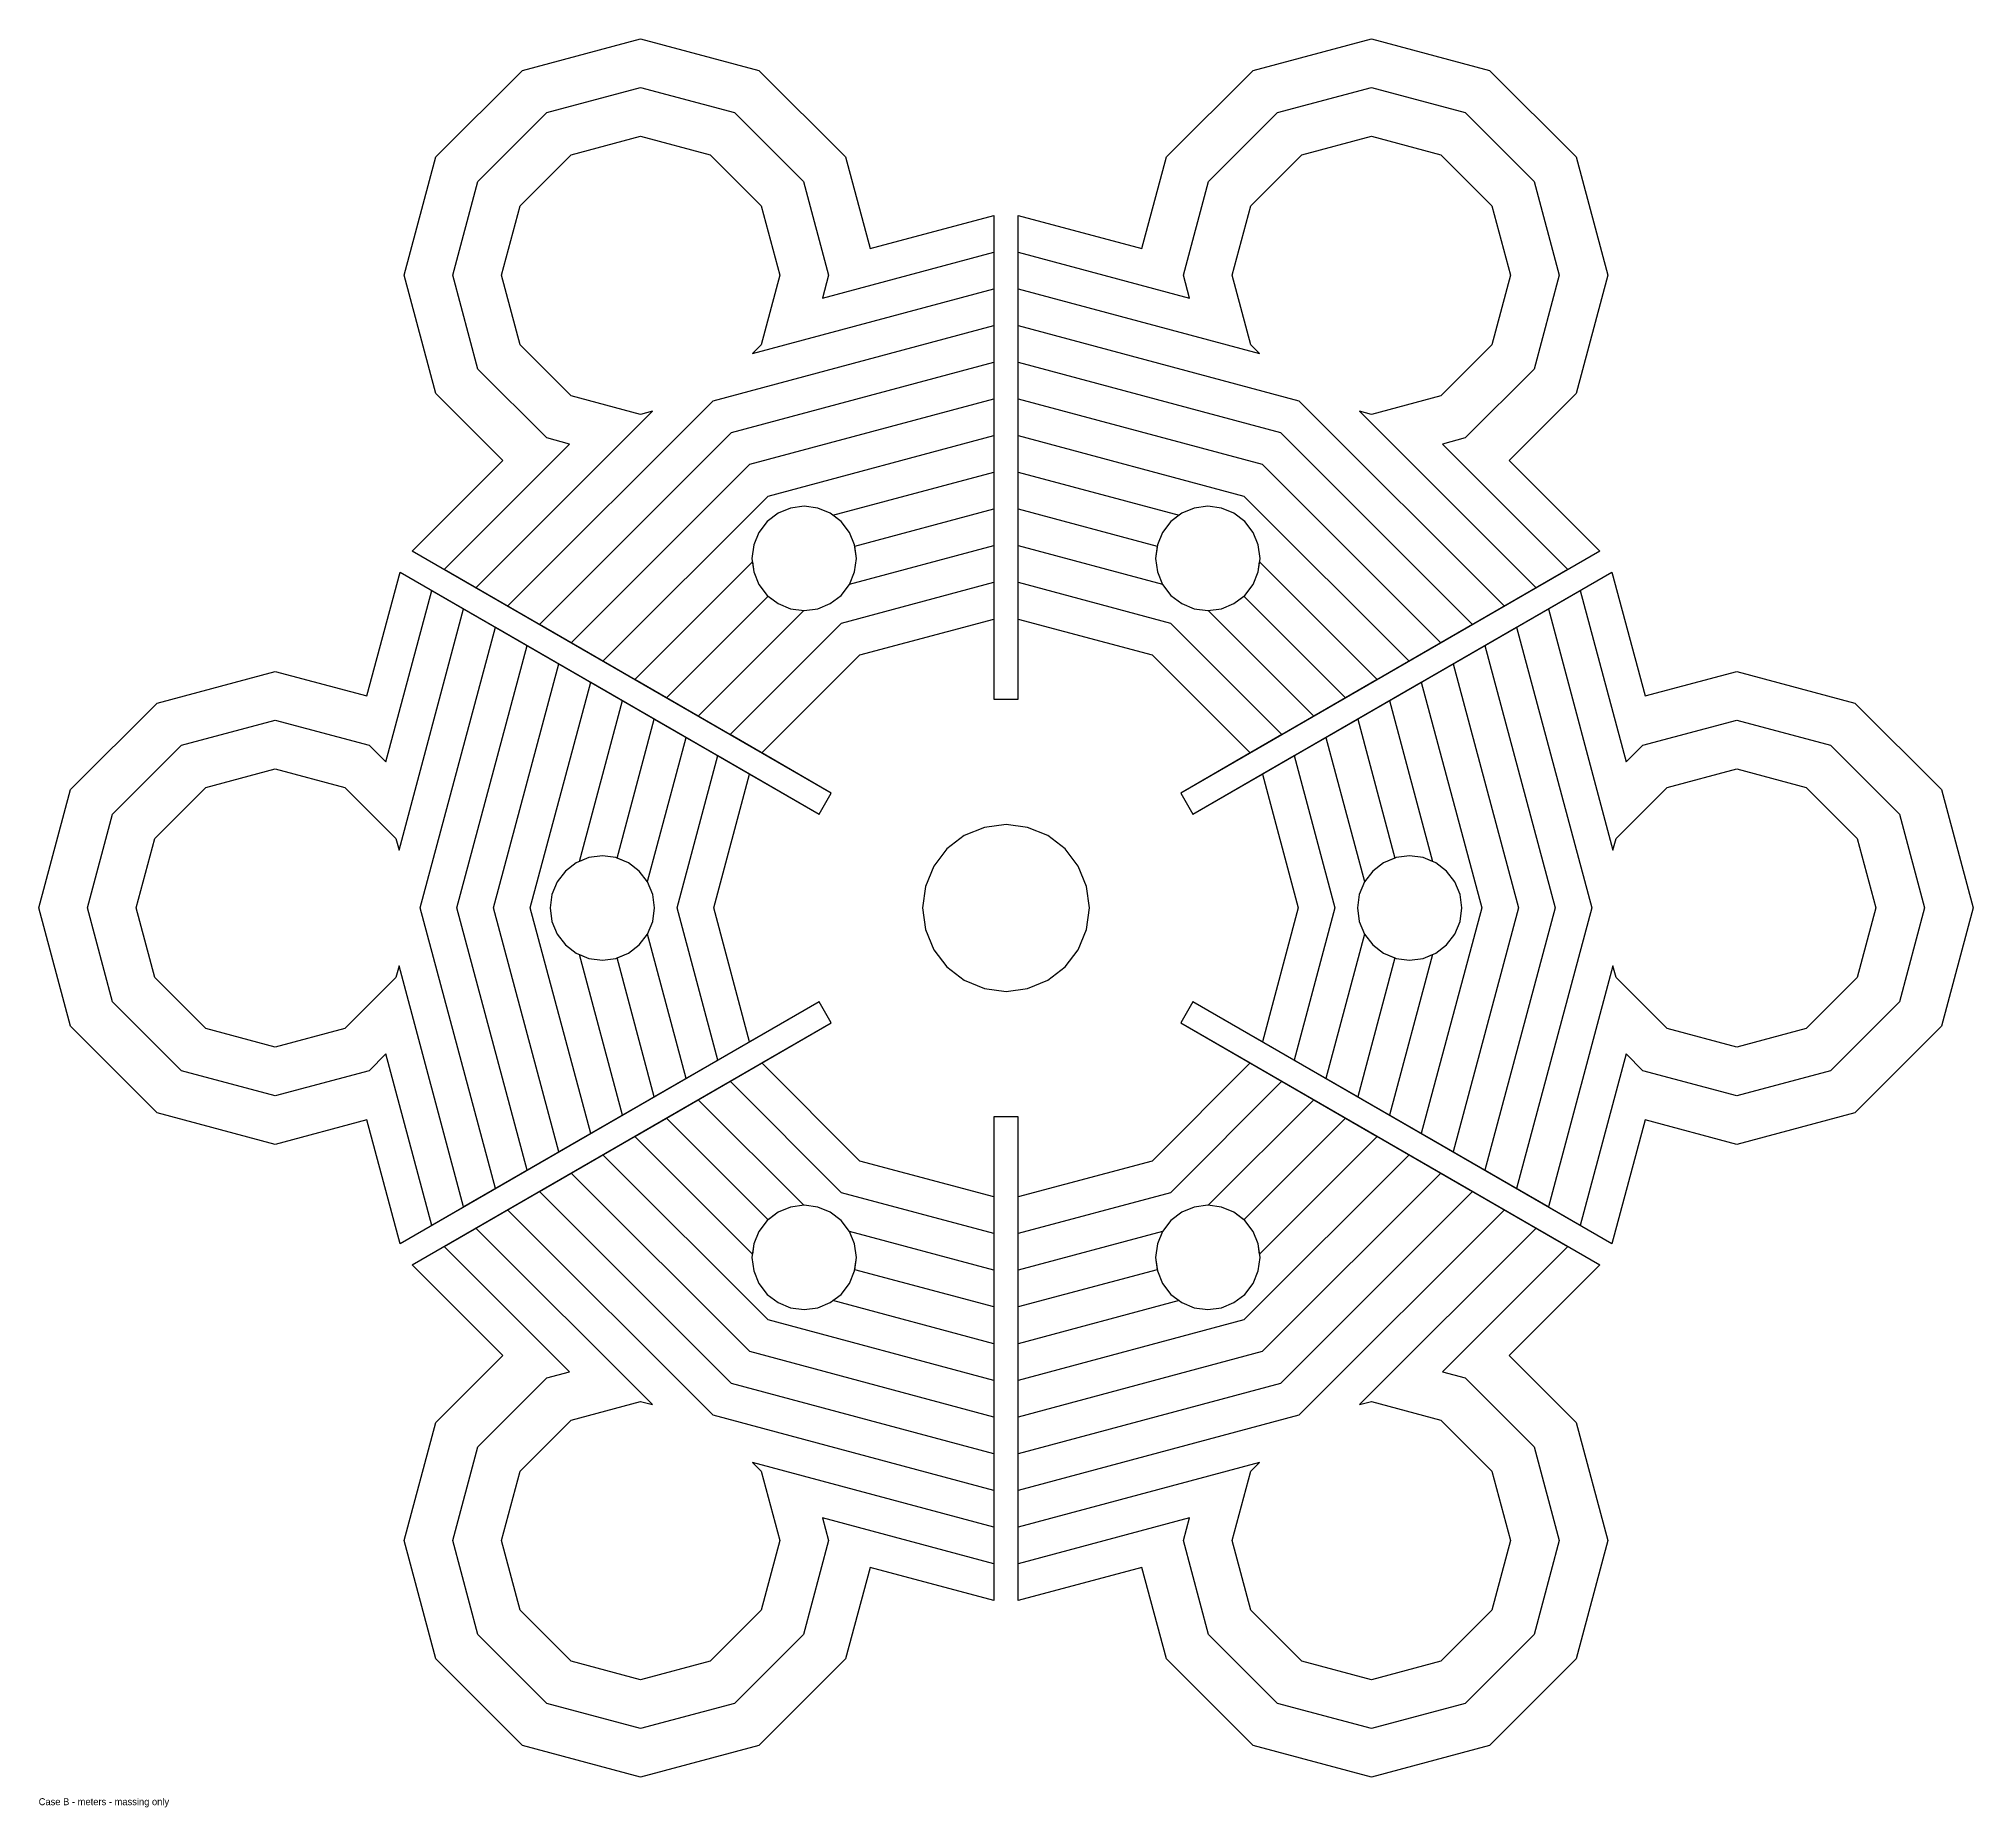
# Model space of a CAD drawing. Header units: metres. Extents: x -13831 to 13831, y -12861 to 12431.
import ezdxf

# ---------------------------------------------------------------- set-up
doc = ezdxf.new("R2010")
doc.units = ezdxf.units.M
for name, color, linetype in [('TIER_01', 30, 'Continuous'), ('TIER_02', 30, 'Continuous'), ('TIER_03', 30, 'Continuous'), ('TIER_04', 30, 'Continuous'), ('TIER_05', 30, 'Continuous'), ('TIER_06', 30, 'Continuous'), ('TIER_07', 30, 'Continuous'), ('TIER_08', 30, 'Continuous'), ('TIER_09', 30, 'Continuous'), ('TIER_10', 30, 'Continuous'), ('TIER_11', 30, 'Continuous'), ('TIER_12', 30, 'Continuous')]:
    doc.layers.add(name, color=color, linetype=linetype)

msp = doc.modelspace()

# ---------------------------------------------------------------- linework, layer by layer
at = {"layer": 'TIER_01'}
for points in [[(8154, -10740), (6915, -11978), (5224, -12431), (3532, -11978), (2294, -10740), (1943, -9430), (174, -9904), (174, -2985), (-174, -2985), (-174, -9904), (-1943, -9430), (-2294, -10740), (-3532, -11978), (-5224, -12431), (-6915, -11978), (-8154, -10740), (-8607, -9048), (-8154, -7356), (-7195, -6398), (-8490, -5103), (-2498, -1643), (-2672, -1342), (-8664, -4801), (-9138, -3032), (-10448, -3383), (-12139, -2930), (-13378, -1692), (-13831, 0), (-13378, 1692), (-12139, 2930), (-10448, 3383), (-9138, 3032), (-8664, 4801), (-2672, 1342), (-2498, 1643), (-8490, 5103), (-7195, 6398), (-8154, 7356), (-8607, 9048), (-8154, 10740), (-6915, 11978), (-5224, 12431), (-3532, 11978), (-2294, 10740), (-1943, 9430), (-174, 9904), (-174, 2985), (174, 2985), (174, 9904), (1943, 9430), (2294, 10740), (3532, 11978), (5224, 12431), (6915, 11978), (8154, 10740), (8607, 9048), (8154, 7356), (7195, 6398), (8490, 5103), (2498, 1643), (2672, 1342), (8664, 4801), (9138, 3032), (10448, 3383), (12139, 2930), (13378, 1692), (13831, 0), (13378, -1692), (12139, -2930), (10448, -3383), (9138, -3032), (8664, -4801), (2672, -1342), (2498, -1643), (8490, -5103), (7195, -6398), (8154, -7356), (8607, -9048)], [(-2358, 4470), (-2239, 4625), (-2165, 4805), (-2139, 4998), (-2165, 5191), (-2239, 5371), (-2358, 5526), (-2512, 5644), (-2692, 5719), (-2886, 5744), (-3079, 5719), (-3259, 5644), (-3413, 5526), (-3532, 5371), (-3606, 5191), (-3632, 4998), (-3606, 4805), (-3532, 4625), (-3413, 4470), (-3259, 4352), (-3079, 4277), (-2886, 4252), (-2692, 4277), (-2512, 4352)], [(3413, 4470), (3532, 4625), (3606, 4805), (3632, 4998), (3606, 5191), (3532, 5371), (3413, 5526), (3259, 5644), (3079, 5719), (2886, 5744), (2692, 5719), (2512, 5644), (2358, 5526), (2239, 5371), (2165, 5191), (2139, 4998), (2165, 4805), (2239, 4625), (2358, 4470), (2512, 4352), (2692, 4277), (2886, 4252), (3079, 4277), (3259, 4352)], [(844, -844), (1034, -597), (1153, -309), (1194, 0), (1153, 309), (1034, 597), (844, 844), (597, 1034), (309, 1153), (0, 1194), (-309, 1153), (-597, 1034), (-844, 844), (-1034, 597), (-1153, 309), (-1194, 0), (-1153, -309), (-1034, -597), (-844, -844), (-597, -1034), (-309, -1153), (0, -1194), (309, -1153), (597, -1034)], [(-5125, -373), (-5050, -193), (-5025, 0), (-5050, 193), (-5125, 373), (-5243, 528), (-5398, 646), (-5578, 721), (-5771, 746), (-5964, 721), (-6144, 646), (-6299, 528), (-6417, 373), (-6492, 193), (-6517, 0), (-6492, -193), (-6417, -373), (-6299, -528), (-6144, -646), (-5964, -721), (-5771, -746), (-5578, -721), (-5398, -646), (-5243, -528)], [(6299, -528), (6417, -373), (6492, -193), (6517, 0), (6492, 193), (6417, 373), (6299, 528), (6144, 646), (5964, 721), (5771, 746), (5578, 721), (5398, 646), (5243, 528), (5125, 373), (5050, 193), (5025, 0), (5050, -193), (5125, -373), (5243, -528), (5398, -646), (5578, -721), (5771, -746), (5964, -721), (6144, -646)], [(-2239, -5371), (-2165, -5191), (-2139, -4998), (-2165, -4805), (-2239, -4625), (-2358, -4470), (-2512, -4352), (-2692, -4277), (-2886, -4252), (-3079, -4277), (-3259, -4352), (-3413, -4470), (-3532, -4625), (-3606, -4805), (-3632, -4998), (-3606, -5191), (-3532, -5371), (-3413, -5526), (-3259, -5644), (-3079, -5719), (-2886, -5744), (-2692, -5719), (-2512, -5644), (-2358, -5526)], [(3413, -5526), (3532, -5371), (3606, -5191), (3632, -4998), (3606, -4805), (3532, -4625), (3413, -4470), (3259, -4352), (3079, -4277), (2886, -4252), (2692, -4277), (2512, -4352), (2358, -4470), (2239, -4625), (2165, -4805), (2139, -4998), (2165, -5191), (2239, -5371), (2358, -5526), (2512, -5644), (2692, -5719), (2886, -5744), (3079, -5719), (3259, -5644)]]:
    msp.add_lwpolyline(points, close=True, dxfattribs=at)
at = {"layer": 'TIER_02'}
for points in [[(-3881, -11375), (-5224, -11735), (-6567, -11375), (-7550, -10391), (-7910, -9048), (-7550, -7705), (-6567, -6721), (-6241, -6634), (-8035, -4840), (-2498, -1643), (-2672, -1342), (-8209, -4539), (-8866, -2088), (-9104, -2327), (-10448, -2687), (-11791, -2327), (-12774, -1343), (-13134, 0), (-12774, 1343), (-11791, 2327), (-10448, 2687), (-9104, 2327), (-8866, 2088), (-8209, 4539), (-2672, 1342), (-2498, 1643), (-8035, 4840), (-6241, 6634), (-6567, 6721), (-7550, 7705), (-7910, 9048), (-7550, 10391), (-6567, 11375), (-5224, 11735), (-3881, 11375), (-2897, 10391), (-2537, 9048), (-2625, 8722), (-174, 9379), (-174, 2985), (174, 2985), (174, 9379), (2625, 8722), (2537, 9048), (2897, 10391), (3881, 11375), (5224, 11735), (6567, 11375), (7550, 10391), (7910, 9048), (7550, 7705), (6567, 6721), (6241, 6634), (8035, 4840), (2498, 1643), (2672, 1342), (8209, 4539), (8866, 2088), (9104, 2327), (10448, 2687), (11791, 2327), (12774, 1343), (13134, 0), (12774, -1343), (11791, -2327), (10448, -2687), (9104, -2327), (8866, -2088), (8209, -4539), (2672, -1342), (2498, -1643), (8035, -4840), (6241, -6634), (6567, -6721), (7550, -7705), (7910, -9048), (7550, -10391), (6567, -11375), (5224, -11735), (3881, -11375), (2897, -10391), (2537, -9048), (2625, -8722), (174, -9379), (174, -2985), (-174, -2985), (-174, -9379), (-2625, -8722), (-2537, -9048), (-2897, -10391)], [(-2358, 4470), (-2239, 4625), (-2165, 4805), (-2139, 4998), (-2165, 5191), (-2239, 5371), (-2358, 5526), (-2512, 5644), (-2692, 5719), (-2886, 5744), (-3079, 5719), (-3259, 5644), (-3413, 5526), (-3532, 5371), (-3606, 5191), (-3632, 4998), (-3606, 4805), (-3532, 4625), (-3413, 4470), (-3259, 4352), (-3079, 4277), (-2886, 4252), (-2692, 4277), (-2512, 4352)], [(3413, 4470), (3532, 4625), (3606, 4805), (3632, 4998), (3606, 5191), (3532, 5371), (3413, 5526), (3259, 5644), (3079, 5719), (2886, 5744), (2692, 5719), (2512, 5644), (2358, 5526), (2239, 5371), (2165, 5191), (2139, 4998), (2165, 4805), (2239, 4625), (2358, 4470), (2512, 4352), (2692, 4277), (2886, 4252), (3079, 4277), (3259, 4352)], [(844, -844), (1034, -597), (1153, -309), (1194, 0), (1153, 309), (1034, 597), (844, 844), (597, 1034), (309, 1153), (0, 1194), (-309, 1153), (-597, 1034), (-844, 844), (-1034, 597), (-1153, 309), (-1194, 0), (-1153, -309), (-1034, -597), (-844, -844), (-597, -1034), (-309, -1153), (0, -1194), (309, -1153), (597, -1034)], [(-5125, -373), (-5050, -193), (-5025, 0), (-5050, 193), (-5125, 373), (-5243, 528), (-5398, 646), (-5578, 721), (-5771, 746), (-5964, 721), (-6144, 646), (-6299, 528), (-6417, 373), (-6492, 193), (-6517, 0), (-6492, -193), (-6417, -373), (-6299, -528), (-6144, -646), (-5964, -721), (-5771, -746), (-5578, -721), (-5398, -646), (-5243, -528)], [(6299, -528), (6417, -373), (6492, -193), (6517, 0), (6492, 193), (6417, 373), (6299, 528), (6144, 646), (5964, 721), (5771, 746), (5578, 721), (5398, 646), (5243, 528), (5125, 373), (5050, 193), (5025, 0), (5050, -193), (5125, -373), (5243, -528), (5398, -646), (5578, -721), (5771, -746), (5964, -721), (6144, -646)], [(-2239, -5371), (-2165, -5191), (-2139, -4998), (-2165, -4805), (-2239, -4625), (-2358, -4470), (-2512, -4352), (-2692, -4277), (-2886, -4252), (-3079, -4277), (-3259, -4352), (-3413, -4470), (-3532, -4625), (-3606, -4805), (-3632, -4998), (-3606, -5191), (-3532, -5371), (-3413, -5526), (-3259, -5644), (-3079, -5719), (-2886, -5744), (-2692, -5719), (-2512, -5644), (-2358, -5526)], [(3413, -5526), (3532, -5371), (3606, -5191), (3632, -4998), (3606, -4805), (3532, -4625), (3413, -4470), (3259, -4352), (3079, -4277), (2886, -4252), (2692, -4277), (2512, -4352), (2358, -4470), (2239, -4625), (2165, -4805), (2139, -4998), (2165, -5191), (2239, -5371), (2358, -5526), (2512, -5644), (2692, -5719), (2886, -5744), (3079, -5719), (3259, -5644)]]:
    msp.add_lwpolyline(points, close=True, dxfattribs=at)
at = {"layer": 'TIER_03'}
for points in [[(6947, -8053), (7214, -9048), (6947, -10043), (6219, -10771), (5224, -11038), (4229, -10771), (3500, -10043), (3234, -9048), (3500, -8053), (3623, -7930), (174, -8854), (174, -2985), (-174, -2985), (-174, -8854), (-3623, -7930), (-3500, -8053), (-3234, -9048), (-3500, -10043), (-4229, -10771), (-5224, -11038), (-6219, -10771), (-6947, -10043), (-7214, -9048), (-6947, -8053), (-6219, -7325), (-5224, -7058), (-5056, -7103), (-7581, -4578), (-2498, -1643), (-2672, -1342), (-7755, -4276), (-8679, -827), (-8724, -995), (-9453, -1723), (-10448, -1990), (-11443, -1723), (-12171, -995), (-12438, 0), (-12171, 995), (-11443, 1723), (-10448, 1990), (-9453, 1723), (-8724, 995), (-8679, 827), (-7755, 4276), (-2672, 1342), (-2498, 1643), (-7581, 4578), (-5056, 7103), (-5224, 7058), (-6219, 7325), (-6947, 8053), (-7214, 9048), (-6947, 10043), (-6219, 10771), (-5224, 11038), (-4229, 10771), (-3500, 10043), (-3234, 9048), (-3500, 8053), (-3623, 7930), (-174, 8854), (-174, 2985), (174, 2985), (174, 8854), (3623, 7930), (3500, 8053), (3234, 9048), (3500, 10043), (4229, 10771), (5224, 11038), (6219, 10771), (6947, 10043), (7214, 9048), (6947, 8053), (6219, 7325), (5224, 7058), (5056, 7103), (7581, 4578), (2498, 1643), (2672, 1342), (7755, 4276), (8679, 827), (8724, 995), (9453, 1723), (10448, 1990), (11443, 1723), (12171, 995), (12438, 0), (12171, -995), (11443, -1723), (10448, -1990), (9453, -1723), (8724, -995), (8679, -827), (7755, -4276), (2672, -1342), (2498, -1643), (7581, -4578), (5056, -7103), (5224, -7058), (6219, -7325)], [(-2358, 4470), (-2239, 4625), (-2165, 4805), (-2139, 4998), (-2165, 5191), (-2239, 5371), (-2358, 5526), (-2512, 5644), (-2692, 5719), (-2886, 5744), (-3079, 5719), (-3259, 5644), (-3413, 5526), (-3532, 5371), (-3606, 5191), (-3632, 4998), (-3606, 4805), (-3532, 4625), (-3413, 4470), (-3259, 4352), (-3079, 4277), (-2886, 4252), (-2692, 4277), (-2512, 4352)], [(3413, 4470), (3532, 4625), (3606, 4805), (3632, 4998), (3606, 5191), (3532, 5371), (3413, 5526), (3259, 5644), (3079, 5719), (2886, 5744), (2692, 5719), (2512, 5644), (2358, 5526), (2239, 5371), (2165, 5191), (2139, 4998), (2165, 4805), (2239, 4625), (2358, 4470), (2512, 4352), (2692, 4277), (2886, 4252), (3079, 4277), (3259, 4352)], [(844, -844), (1034, -597), (1153, -309), (1194, 0), (1153, 309), (1034, 597), (844, 844), (597, 1034), (309, 1153), (0, 1194), (-309, 1153), (-597, 1034), (-844, 844), (-1034, 597), (-1153, 309), (-1194, 0), (-1153, -309), (-1034, -597), (-844, -844), (-597, -1034), (-309, -1153), (0, -1194), (309, -1153), (597, -1034)], [(-5125, -373), (-5050, -193), (-5025, 0), (-5050, 193), (-5125, 373), (-5243, 528), (-5398, 646), (-5578, 721), (-5771, 746), (-5964, 721), (-6144, 646), (-6299, 528), (-6417, 373), (-6492, 193), (-6517, 0), (-6492, -193), (-6417, -373), (-6299, -528), (-6144, -646), (-5964, -721), (-5771, -746), (-5578, -721), (-5398, -646), (-5243, -528)], [(6299, -528), (6417, -373), (6492, -193), (6517, 0), (6492, 193), (6417, 373), (6299, 528), (6144, 646), (5964, 721), (5771, 746), (5578, 721), (5398, 646), (5243, 528), (5125, 373), (5050, 193), (5025, 0), (5050, -193), (5125, -373), (5243, -528), (5398, -646), (5578, -721), (5771, -746), (5964, -721), (6144, -646)], [(-2239, -5371), (-2165, -5191), (-2139, -4998), (-2165, -4805), (-2239, -4625), (-2358, -4470), (-2512, -4352), (-2692, -4277), (-2886, -4252), (-3079, -4277), (-3259, -4352), (-3413, -4470), (-3532, -4625), (-3606, -4805), (-3632, -4998), (-3606, -5191), (-3532, -5371), (-3413, -5526), (-3259, -5644), (-3079, -5719), (-2886, -5744), (-2692, -5719), (-2512, -5644), (-2358, -5526)], [(3413, -5526), (3532, -5371), (3606, -5191), (3632, -4998), (3606, -4805), (3532, -4625), (3413, -4470), (3259, -4352), (3079, -4277), (2886, -4252), (2692, -4277), (2512, -4352), (2358, -4470), (2239, -4625), (2165, -4805), (2139, -4998), (2165, -5191), (2239, -5371), (2358, -5526), (2512, -5644), (2692, -5719), (2886, -5744), (3079, -5719), (3259, -5644)]]:
    msp.add_lwpolyline(points, close=True, dxfattribs=at)
at = {"layer": 'TIER_04'}
for points in [[(8376, 0), (7301, -4014), (2672, -1342), (2498, -1643), (7127, -4316), (4188, -7254), (174, -8330), (174, -2985), (-174, -2985), (-174, -8330), (-4188, -7254), (-7127, -4316), (-2498, -1643), (-2672, -1342), (-7301, -4014), (-8376, 0), (-7301, 4014), (-2672, 1342), (-2498, 1643), (-7127, 4316), (-4188, 7254), (-174, 8330), (-174, 2985), (174, 2985), (174, 8330), (4188, 7254), (7127, 4316), (2498, 1643), (2672, 1342), (7301, 4014)], [(-2358, 4470), (-2239, 4625), (-2165, 4805), (-2139, 4998), (-2165, 5191), (-2239, 5371), (-2358, 5526), (-2512, 5644), (-2692, 5719), (-2886, 5744), (-3079, 5719), (-3259, 5644), (-3413, 5526), (-3532, 5371), (-3606, 5191), (-3632, 4998), (-3606, 4805), (-3532, 4625), (-3413, 4470), (-3259, 4352), (-3079, 4277), (-2886, 4252), (-2692, 4277), (-2512, 4352)], [(3413, 4470), (3532, 4625), (3606, 4805), (3632, 4998), (3606, 5191), (3532, 5371), (3413, 5526), (3259, 5644), (3079, 5719), (2886, 5744), (2692, 5719), (2512, 5644), (2358, 5526), (2239, 5371), (2165, 5191), (2139, 4998), (2165, 4805), (2239, 4625), (2358, 4470), (2512, 4352), (2692, 4277), (2886, 4252), (3079, 4277), (3259, 4352)], [(844, -844), (1034, -597), (1153, -309), (1194, 0), (1153, 309), (1034, 597), (844, 844), (597, 1034), (309, 1153), (0, 1194), (-309, 1153), (-597, 1034), (-844, 844), (-1034, 597), (-1153, 309), (-1194, 0), (-1153, -309), (-1034, -597), (-844, -844), (-597, -1034), (-309, -1153), (0, -1194), (309, -1153), (597, -1034)], [(-5125, -373), (-5050, -193), (-5025, 0), (-5050, 193), (-5125, 373), (-5243, 528), (-5398, 646), (-5578, 721), (-5771, 746), (-5964, 721), (-6144, 646), (-6299, 528), (-6417, 373), (-6492, 193), (-6517, 0), (-6492, -193), (-6417, -373), (-6299, -528), (-6144, -646), (-5964, -721), (-5771, -746), (-5578, -721), (-5398, -646), (-5243, -528)], [(6299, -528), (6417, -373), (6492, -193), (6517, 0), (6492, 193), (6417, 373), (6299, 528), (6144, 646), (5964, 721), (5771, 746), (5578, 721), (5398, 646), (5243, 528), (5125, 373), (5050, 193), (5025, 0), (5050, -193), (5125, -373), (5243, -528), (5398, -646), (5578, -721), (5771, -746), (5964, -721), (6144, -646)], [(-2239, -5371), (-2165, -5191), (-2139, -4998), (-2165, -4805), (-2239, -4625), (-2358, -4470), (-2512, -4352), (-2692, -4277), (-2886, -4252), (-3079, -4277), (-3259, -4352), (-3413, -4470), (-3532, -4625), (-3606, -4805), (-3632, -4998), (-3606, -5191), (-3532, -5371), (-3413, -5526), (-3259, -5644), (-3079, -5719), (-2886, -5744), (-2692, -5719), (-2512, -5644), (-2358, -5526)], [(3413, -5526), (3532, -5371), (3606, -5191), (3632, -4998), (3606, -4805), (3532, -4625), (3413, -4470), (3259, -4352), (3079, -4277), (2886, -4252), (2692, -4277), (2512, -4352), (2358, -4470), (2239, -4625), (2165, -4805), (2139, -4998), (2165, -5191), (2239, -5371), (2358, -5526), (2512, -5644), (2692, -5719), (2886, -5744), (3079, -5719), (3259, -5644)]]:
    msp.add_lwpolyline(points, close=True, dxfattribs=at)
at = {"layer": 'TIER_05'}
for points in [[(7852, 0), (6846, -3752), (2672, -1342), (2498, -1643), (6672, -4053), (3926, -6800), (174, -7805), (174, -2985), (-174, -2985), (-174, -7805), (-3926, -6800), (-6672, -4053), (-2498, -1643), (-2672, -1342), (-6846, -3752), (-7852, 0), (-6846, 3752), (-2672, 1342), (-2498, 1643), (-6672, 4053), (-3926, 6800), (-174, 7805), (-174, 2985), (174, 2985), (174, 7805), (3926, 6800), (6672, 4053), (2498, 1643), (2672, 1342), (6846, 3752)], [(-2358, 4470), (-2239, 4625), (-2165, 4805), (-2139, 4998), (-2165, 5191), (-2239, 5371), (-2358, 5526), (-2512, 5644), (-2692, 5719), (-2886, 5744), (-3079, 5719), (-3259, 5644), (-3413, 5526), (-3532, 5371), (-3606, 5191), (-3632, 4998), (-3606, 4805), (-3532, 4625), (-3413, 4470), (-3259, 4352), (-3079, 4277), (-2886, 4252), (-2692, 4277), (-2512, 4352)], [(3413, 4470), (3532, 4625), (3606, 4805), (3632, 4998), (3606, 5191), (3532, 5371), (3413, 5526), (3259, 5644), (3079, 5719), (2886, 5744), (2692, 5719), (2512, 5644), (2358, 5526), (2239, 5371), (2165, 5191), (2139, 4998), (2165, 4805), (2239, 4625), (2358, 4470), (2512, 4352), (2692, 4277), (2886, 4252), (3079, 4277), (3259, 4352)], [(844, -844), (1034, -597), (1153, -309), (1194, 0), (1153, 309), (1034, 597), (844, 844), (597, 1034), (309, 1153), (0, 1194), (-309, 1153), (-597, 1034), (-844, 844), (-1034, 597), (-1153, 309), (-1194, 0), (-1153, -309), (-1034, -597), (-844, -844), (-597, -1034), (-309, -1153), (0, -1194), (309, -1153), (597, -1034)], [(-5125, -373), (-5050, -193), (-5025, 0), (-5050, 193), (-5125, 373), (-5243, 528), (-5398, 646), (-5578, 721), (-5771, 746), (-5964, 721), (-6144, 646), (-6299, 528), (-6417, 373), (-6492, 193), (-6517, 0), (-6492, -193), (-6417, -373), (-6299, -528), (-6144, -646), (-5964, -721), (-5771, -746), (-5578, -721), (-5398, -646), (-5243, -528)], [(6299, -528), (6417, -373), (6492, -193), (6517, 0), (6492, 193), (6417, 373), (6299, 528), (6144, 646), (5964, 721), (5771, 746), (5578, 721), (5398, 646), (5243, 528), (5125, 373), (5050, 193), (5025, 0), (5050, -193), (5125, -373), (5243, -528), (5398, -646), (5578, -721), (5771, -746), (5964, -721), (6144, -646)], [(-2239, -5371), (-2165, -5191), (-2139, -4998), (-2165, -4805), (-2239, -4625), (-2358, -4470), (-2512, -4352), (-2692, -4277), (-2886, -4252), (-3079, -4277), (-3259, -4352), (-3413, -4470), (-3532, -4625), (-3606, -4805), (-3632, -4998), (-3606, -5191), (-3532, -5371), (-3413, -5526), (-3259, -5644), (-3079, -5719), (-2886, -5744), (-2692, -5719), (-2512, -5644), (-2358, -5526)], [(3413, -5526), (3532, -5371), (3606, -5191), (3632, -4998), (3606, -4805), (3532, -4625), (3413, -4470), (3259, -4352), (3079, -4277), (2886, -4252), (2692, -4277), (2512, -4352), (2358, -4470), (2239, -4625), (2165, -4805), (2139, -4998), (2165, -5191), (2239, -5371), (2358, -5526), (2512, -5644), (2692, -5719), (2886, -5744), (3079, -5719), (3259, -5644)]]:
    msp.add_lwpolyline(points, close=True, dxfattribs=at)
at = {"layer": 'TIER_06'}
for points in [[(7327, 0), (6392, -3489), (2672, -1342), (2498, -1643), (6218, -3791), (3663, -6345), (174, -7280), (174, -2985), (-174, -2985), (-174, -7280), (-3663, -6345), (-6218, -3791), (-2498, -1643), (-2672, -1342), (-6392, -3489), (-7327, 0), (-6392, 3489), (-2672, 1342), (-2498, 1643), (-6218, 3791), (-3663, 6345), (-174, 7280), (-174, 2985), (174, 2985), (174, 7280), (3663, 6345), (6218, 3791), (2498, 1643), (2672, 1342), (6392, 3489)], [(-2358, 4470), (-2239, 4625), (-2165, 4805), (-2139, 4998), (-2165, 5191), (-2239, 5371), (-2358, 5526), (-2512, 5644), (-2692, 5719), (-2886, 5744), (-3079, 5719), (-3259, 5644), (-3413, 5526), (-3532, 5371), (-3606, 5191), (-3632, 4998), (-3606, 4805), (-3532, 4625), (-3413, 4470), (-3259, 4352), (-3079, 4277), (-2886, 4252), (-2692, 4277), (-2512, 4352)], [(3413, 4470), (3532, 4625), (3606, 4805), (3632, 4998), (3606, 5191), (3532, 5371), (3413, 5526), (3259, 5644), (3079, 5719), (2886, 5744), (2692, 5719), (2512, 5644), (2358, 5526), (2239, 5371), (2165, 5191), (2139, 4998), (2165, 4805), (2239, 4625), (2358, 4470), (2512, 4352), (2692, 4277), (2886, 4252), (3079, 4277), (3259, 4352)], [(844, -844), (1034, -597), (1153, -309), (1194, 0), (1153, 309), (1034, 597), (844, 844), (597, 1034), (309, 1153), (0, 1194), (-309, 1153), (-597, 1034), (-844, 844), (-1034, 597), (-1153, 309), (-1194, 0), (-1153, -309), (-1034, -597), (-844, -844), (-597, -1034), (-309, -1153), (0, -1194), (309, -1153), (597, -1034)], [(-5125, -373), (-5050, -193), (-5025, 0), (-5050, 193), (-5125, 373), (-5243, 528), (-5398, 646), (-5578, 721), (-5771, 746), (-5964, 721), (-6144, 646), (-6299, 528), (-6417, 373), (-6492, 193), (-6517, 0), (-6492, -193), (-6417, -373), (-6299, -528), (-6144, -646), (-5964, -721), (-5771, -746), (-5578, -721), (-5398, -646), (-5243, -528)], [(6299, -528), (6417, -373), (6492, -193), (6517, 0), (6492, 193), (6417, 373), (6299, 528), (6144, 646), (5964, 721), (5771, 746), (5578, 721), (5398, 646), (5243, 528), (5125, 373), (5050, 193), (5025, 0), (5050, -193), (5125, -373), (5243, -528), (5398, -646), (5578, -721), (5771, -746), (5964, -721), (6144, -646)], [(-2239, -5371), (-2165, -5191), (-2139, -4998), (-2165, -4805), (-2239, -4625), (-2358, -4470), (-2512, -4352), (-2692, -4277), (-2886, -4252), (-3079, -4277), (-3259, -4352), (-3413, -4470), (-3532, -4625), (-3606, -4805), (-3632, -4998), (-3606, -5191), (-3532, -5371), (-3413, -5526), (-3259, -5644), (-3079, -5719), (-2886, -5744), (-2692, -5719), (-2512, -5644), (-2358, -5526)], [(3413, -5526), (3532, -5371), (3606, -5191), (3632, -4998), (3606, -4805), (3532, -4625), (3413, -4470), (3259, -4352), (3079, -4277), (2886, -4252), (2692, -4277), (2512, -4352), (2358, -4470), (2239, -4625), (2165, -4805), (2139, -4998), (2165, -5191), (2239, -5371), (2358, -5526), (2512, -5644), (2692, -5719), (2886, -5744), (3079, -5719), (3259, -5644)]]:
    msp.add_lwpolyline(points, close=True, dxfattribs=at)
at = {"layer": 'TIER_07'}
for points in [[(6802, 0), (5938, -3227), (2672, -1342), (2498, -1643), (5764, -3529), (3401, -5891), (174, -6756), (174, -2985), (-174, -2985), (-174, -6756), (-3401, -5891), (-5764, -3529), (-2498, -1643), (-2672, -1342), (-5938, -3227), (-6802, 0), (-5938, 3227), (-2672, 1342), (-2498, 1643), (-5764, 3529), (-3401, 5891), (-174, 6756), (-174, 2985), (174, 2985), (174, 6756), (3401, 5891), (5764, 3529), (2498, 1643), (2672, 1342), (5938, 3227)], [(-2358, 4470), (-2239, 4625), (-2165, 4805), (-2139, 4998), (-2165, 5191), (-2239, 5371), (-2358, 5526), (-2512, 5644), (-2692, 5719), (-2886, 5744), (-3079, 5719), (-3259, 5644), (-3413, 5526), (-3532, 5371), (-3606, 5191), (-3632, 4998), (-3606, 4805), (-3532, 4625), (-3413, 4470), (-3259, 4352), (-3079, 4277), (-2886, 4252), (-2692, 4277), (-2512, 4352)], [(3413, 4470), (3532, 4625), (3606, 4805), (3632, 4998), (3606, 5191), (3532, 5371), (3413, 5526), (3259, 5644), (3079, 5719), (2886, 5744), (2692, 5719), (2512, 5644), (2358, 5526), (2239, 5371), (2165, 5191), (2139, 4998), (2165, 4805), (2239, 4625), (2358, 4470), (2512, 4352), (2692, 4277), (2886, 4252), (3079, 4277), (3259, 4352)], [(844, -844), (1034, -597), (1153, -309), (1194, 0), (1153, 309), (1034, 597), (844, 844), (597, 1034), (309, 1153), (0, 1194), (-309, 1153), (-597, 1034), (-844, 844), (-1034, 597), (-1153, 309), (-1194, 0), (-1153, -309), (-1034, -597), (-844, -844), (-597, -1034), (-309, -1153), (0, -1194), (309, -1153), (597, -1034)], [(-5125, -373), (-5050, -193), (-5025, 0), (-5050, 193), (-5125, 373), (-5243, 528), (-5398, 646), (-5578, 721), (-5771, 746), (-5964, 721), (-6144, 646), (-6299, 528), (-6417, 373), (-6492, 193), (-6517, 0), (-6492, -193), (-6417, -373), (-6299, -528), (-6144, -646), (-5964, -721), (-5771, -746), (-5578, -721), (-5398, -646), (-5243, -528)], [(6299, -528), (6417, -373), (6492, -193), (6517, 0), (6492, 193), (6417, 373), (6299, 528), (6144, 646), (5964, 721), (5771, 746), (5578, 721), (5398, 646), (5243, 528), (5125, 373), (5050, 193), (5025, 0), (5050, -193), (5125, -373), (5243, -528), (5398, -646), (5578, -721), (5771, -746), (5964, -721), (6144, -646)], [(-2239, -5371), (-2165, -5191), (-2139, -4998), (-2165, -4805), (-2239, -4625), (-2358, -4470), (-2512, -4352), (-2692, -4277), (-2886, -4252), (-3079, -4277), (-3259, -4352), (-3413, -4470), (-3532, -4625), (-3606, -4805), (-3632, -4998), (-3606, -5191), (-3532, -5371), (-3413, -5526), (-3259, -5644), (-3079, -5719), (-2886, -5744), (-2692, -5719), (-2512, -5644), (-2358, -5526)], [(3413, -5526), (3532, -5371), (3606, -5191), (3632, -4998), (3606, -4805), (3532, -4625), (3413, -4470), (3259, -4352), (3079, -4277), (2886, -4252), (2692, -4277), (2512, -4352), (2358, -4470), (2239, -4625), (2165, -4805), (2139, -4998), (2165, -5191), (2239, -5371), (2358, -5526), (2512, -5644), (2692, -5719), (2886, -5744), (3079, -5719), (3259, -5644)]]:
    msp.add_lwpolyline(points, close=True, dxfattribs=at)
at = {"layer": 'TIER_08'}
for points in [[(6100, 665), (5964, 721), (5771, 746), (5578, 721), (5398, 646), (5243, 528), (5125, 373), (5050, 193), (5025, 0), (5050, -193), (5125, -373), (5243, -528), (5398, -646), (5578, -721), (5771, -746), (5964, -721), (6100, -665), (5483, -2965), (2672, -1342), (2498, -1643), (5309, -3266), (3626, -4950), (3606, -4805), (3532, -4625), (3413, -4470), (3259, -4352), (3079, -4277), (2886, -4252), (2692, -4277), (2512, -4352), (2358, -4470), (2239, -4625), (2165, -4805), (2139, -4998), (2165, -5191), (2239, -5371), (2358, -5526), (2474, -5615), (174, -6231), (174, -2985), (-174, -2985), (-174, -6231), (-2474, -5615), (-2358, -5526), (-2239, -5371), (-2165, -5191), (-2139, -4998), (-2165, -4805), (-2239, -4625), (-2358, -4470), (-2512, -4352), (-2692, -4277), (-2886, -4252), (-3079, -4277), (-3259, -4352), (-3413, -4470), (-3532, -4625), (-3606, -4805), (-3626, -4950), (-5309, -3266), (-2498, -1643), (-2672, -1342), (-5483, -2965), (-6100, -665), (-5964, -721), (-5771, -746), (-5578, -721), (-5398, -646), (-5243, -528), (-5125, -373), (-5050, -193), (-5025, 0), (-5050, 193), (-5125, 373), (-5243, 528), (-5398, 646), (-5578, 721), (-5771, 746), (-5964, 721), (-6100, 665), (-5483, 2965), (-2672, 1342), (-2498, 1643), (-5309, 3266), (-3626, 4950), (-3606, 4805), (-3532, 4625), (-3413, 4470), (-3259, 4352), (-3079, 4277), (-2886, 4252), (-2692, 4277), (-2512, 4352), (-2358, 4470), (-2239, 4625), (-2165, 4805), (-2139, 4998), (-2165, 5191), (-2239, 5371), (-2358, 5526), (-2474, 5615), (-174, 6231), (-174, 2985), (174, 2985), (174, 6231), (2474, 5615), (2358, 5526), (2239, 5371), (2165, 5191), (2139, 4998), (2165, 4805), (2239, 4625), (2358, 4470), (2512, 4352), (2692, 4277), (2886, 4252), (3079, 4277), (3259, 4352), (3413, 4470), (3532, 4625), (3606, 4805), (3626, 4950), (5309, 3266), (2498, 1643), (2672, 1342), (5483, 2965)], [(844, -844), (1034, -597), (1153, -309), (1194, 0), (1153, 309), (1034, 597), (844, 844), (597, 1034), (309, 1153), (0, 1194), (-309, 1153), (-597, 1034), (-844, 844), (-1034, 597), (-1153, 309), (-1194, 0), (-1153, -309), (-1034, -597), (-844, -844), (-597, -1034), (-309, -1153), (0, -1194), (309, -1153), (597, -1034)]]:
    msp.add_lwpolyline(points, close=True, dxfattribs=at)
at = {"layer": 'TIER_09'}
for points in [[(5562, 714), (5398, 646), (5243, 528), (5125, 373), (5050, 193), (5025, 0), (5050, -193), (5125, -373), (5243, -528), (5398, -646), (5562, -714), (5029, -2702), (2672, -1342), (2498, -1643), (4855, -3004), (3399, -4460), (3259, -4352), (3079, -4277), (2886, -4252), (2692, -4277), (2512, -4352), (2358, -4470), (2239, -4625), (2165, -4805), (2139, -4998), (2162, -5174), (174, -5706), (174, -2985), (-174, -2985), (-174, -5706), (-2162, -5174), (-2139, -4998), (-2165, -4805), (-2239, -4625), (-2358, -4470), (-2512, -4352), (-2692, -4277), (-2886, -4252), (-3079, -4277), (-3259, -4352), (-3399, -4460), (-4855, -3004), (-2498, -1643), (-2672, -1342), (-5029, -2702), (-5562, -714), (-5398, -646), (-5243, -528), (-5125, -373), (-5050, -193), (-5025, 0), (-5050, 193), (-5125, 373), (-5243, 528), (-5398, 646), (-5562, 714), (-5029, 2702), (-2672, 1342), (-2498, 1643), (-4855, 3004), (-3399, 4460), (-3259, 4352), (-3079, 4277), (-2886, 4252), (-2692, 4277), (-2512, 4352), (-2358, 4470), (-2239, 4625), (-2165, 4805), (-2139, 4998), (-2162, 5174), (-174, 5706), (-174, 2985), (174, 2985), (174, 5706), (2162, 5174), (2139, 4998), (2165, 4805), (2239, 4625), (2358, 4470), (2512, 4352), (2692, 4277), (2886, 4252), (3079, 4277), (3259, 4352), (3399, 4460), (4855, 3004), (2498, 1643), (2672, 1342), (5029, 2702)], [(844, -844), (1034, -597), (1153, -309), (1194, 0), (1153, 309), (1034, 597), (844, 844), (597, 1034), (309, 1153), (0, 1194), (-309, 1153), (-597, 1034), (-844, 844), (-1034, 597), (-1153, 309), (-1194, 0), (-1153, -309), (-1034, -597), (-844, -844), (-597, -1034), (-309, -1153), (0, -1194), (309, -1153), (597, -1034)]]:
    msp.add_lwpolyline(points, close=True, dxfattribs=at)
at = {"layer": 'TIER_10'}
for points in [[(5127, 377), (5125, 373), (5050, 193), (5025, 0), (5050, -193), (5125, -373), (5127, -377), (4575, -2440), (2672, -1342), (2498, -1643), (4400, -2742), (2890, -4252), (2886, -4252), (2692, -4277), (2512, -4352), (2358, -4470), (2239, -4625), (2238, -4629), (174, -5182), (174, -2985), (-174, -2985), (-174, -5182), (-2238, -4629), (-2239, -4625), (-2358, -4470), (-2512, -4352), (-2692, -4277), (-2886, -4252), (-2890, -4252), (-4400, -2742), (-2498, -1643), (-2672, -1342), (-4575, -2440), (-5127, -377), (-5125, -373), (-5050, -193), (-5025, 0), (-5050, 193), (-5125, 373), (-5127, 377), (-4575, 2440), (-2672, 1342), (-2498, 1643), (-4400, 2742), (-2890, 4252), (-2886, 4252), (-2692, 4277), (-2512, 4352), (-2358, 4470), (-2239, 4625), (-2238, 4629), (-174, 5182), (-174, 2985), (174, 2985), (174, 5182), (2238, 4629), (2239, 4625), (2358, 4470), (2512, 4352), (2692, 4277), (2886, 4252), (2890, 4252), (4400, 2742), (2498, 1643), (2672, 1342), (4575, 2440)], [(844, -844), (1034, -597), (1153, -309), (1194, 0), (1153, 309), (1034, 597), (844, 844), (597, 1034), (309, 1153), (0, 1194), (-309, 1153), (-597, 1034), (-844, 844), (-1034, 597), (-1153, 309), (-1194, 0), (-1153, -309), (-1034, -597), (-844, -844), (-597, -1034), (-309, -1153), (0, -1194), (309, -1153), (597, -1034)]]:
    msp.add_lwpolyline(points, close=True, dxfattribs=at)
at = {"layer": 'TIER_11'}
for points in [[(4704, 0), (4120, -2178), (2672, -1342), (2498, -1643), (3946, -2479), (2352, -4074), (174, -4657), (174, -2985), (-174, -2985), (-174, -4657), (-2352, -4074), (-3946, -2479), (-2498, -1643), (-2672, -1342), (-4120, -2178), (-4704, 0), (-4120, 2178), (-2672, 1342), (-2498, 1643), (-3946, 2479), (-2352, 4074), (-174, 4657), (-174, 2985), (174, 2985), (174, 4657), (2352, 4074), (3946, 2479), (2498, 1643), (2672, 1342), (4120, 2178)], [(844, -844), (1034, -597), (1153, -309), (1194, 0), (1153, 309), (1034, 597), (844, 844), (597, 1034), (309, 1153), (0, 1194), (-309, 1153), (-597, 1034), (-844, 844), (-1034, 597), (-1153, 309), (-1194, 0), (-1153, -309), (-1034, -597), (-844, -844), (-597, -1034), (-309, -1153), (0, -1194), (309, -1153), (597, -1034)]]:
    msp.add_lwpolyline(points, close=True, dxfattribs=at)
at = {"layer": 'TIER_12'}
for points in [[(4179, 0), (3666, -1915), (2672, -1342), (2498, -1643), (3492, -2217), (2090, -3619), (174, -4132), (174, -2985), (-174, -2985), (-174, -4132), (-2090, -3619), (-3492, -2217), (-2498, -1643), (-2672, -1342), (-3666, -1915), (-4179, 0), (-3666, 1915), (-2672, 1342), (-2498, 1643), (-3492, 2217), (-2090, 3619), (-174, 4132), (-174, 2985), (174, 2985), (174, 4132), (2090, 3619), (3492, 2217), (2498, 1643), (2672, 1342), (3666, 1915)], [(844, -844), (1034, -597), (1153, -309), (1194, 0), (1153, 309), (1034, 597), (844, 844), (597, 1034), (309, 1153), (0, 1194), (-309, 1153), (-597, 1034), (-844, 844), (-1034, 597), (-1153, 309), (-1194, 0), (-1153, -309), (-1034, -597), (-844, -844), (-597, -1034), (-309, -1153), (0, -1194), (309, -1153), (597, -1034)]]:
    msp.add_lwpolyline(points, close=True, dxfattribs=at)

# ---------------------------------------------------------------- texts
msp.add_text('Case B - meters - massing only', height=100).set_placement((-13831, -12831))

doc.saveas('drawing.dxf')
